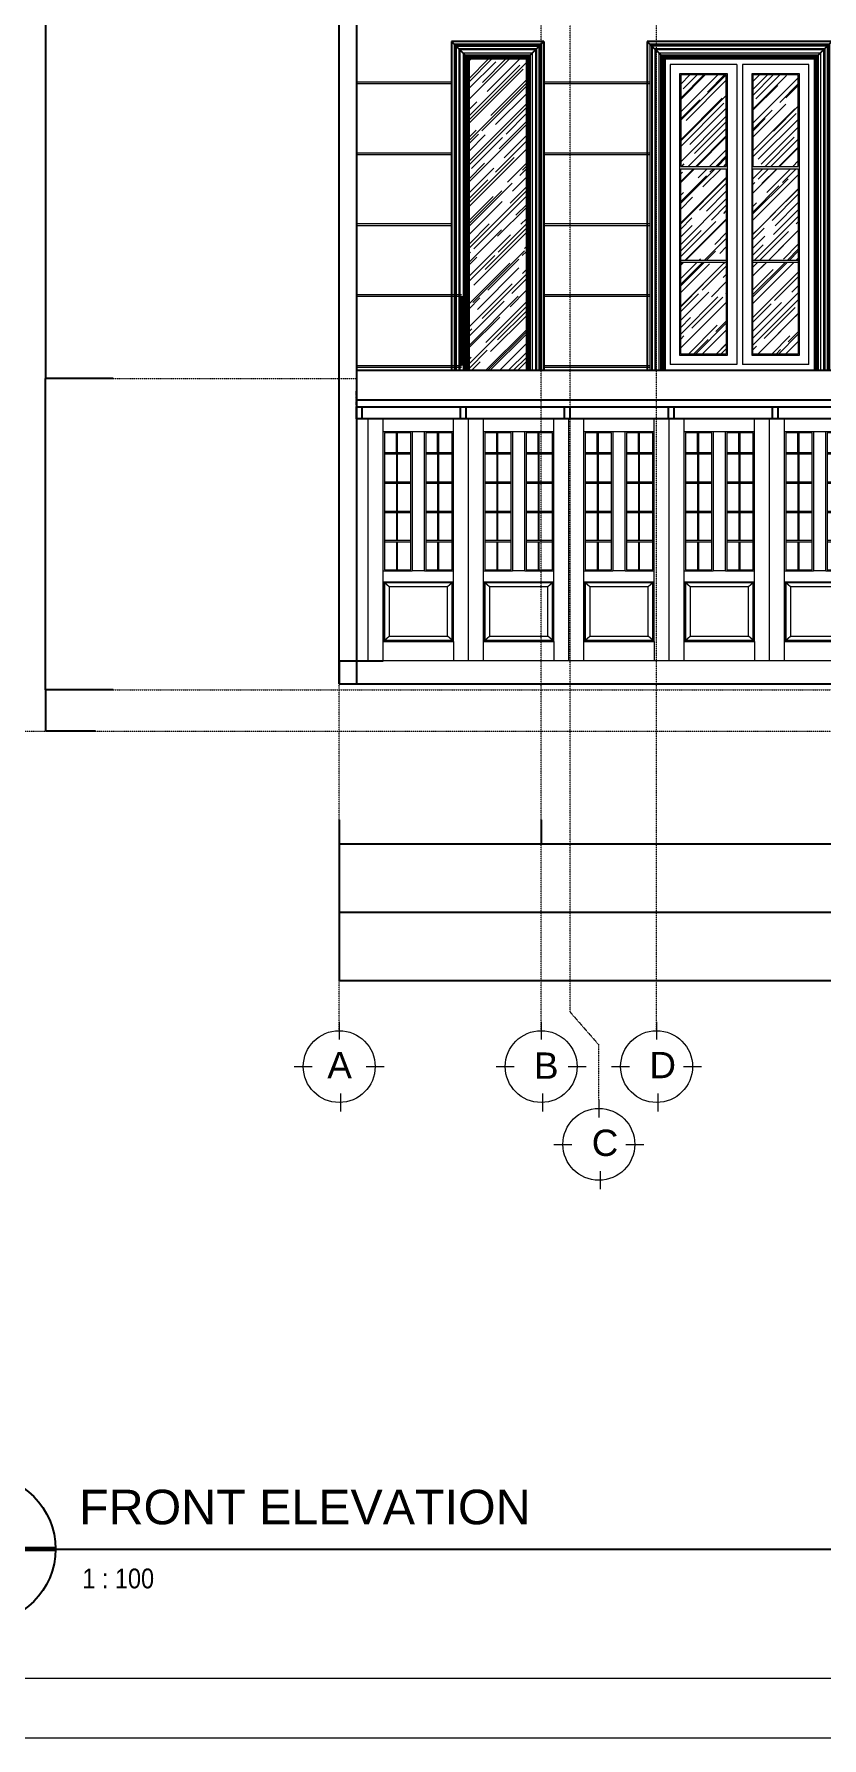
# Model space of a CAD drawing. Header units: millimetres. Extents: x -9564 to 494436, y -140371 to 4257.
# Drawn here: x 124122 to 130948, y -25289 to -10513 of the extents above; entities that cross this region are included whole.
import ezdxf
from ezdxf.enums import TextEntityAlignment as Align

# ---------------------------------------------------------------- set-up
doc = ezdxf.new("R2010")
doc.units = ezdxf.units.MM
doc.header["$MEASUREMENT"] = 0
for name, pattern in [('DASHED2', [0.375, 0.25, -0.125]), ('HIDDEN2', [0.1875, 0.125, -0.0625]), ('SLD-Solid', [0])]:
    doc.linetypes.add(name, pattern=pattern)
doc.layers.get('DEFPOINTS').update_dxf_attribs({"lineweight": 18})
for name, color, linetype, lineweight in [('09-Arsiran', 8, 'Continuous', 5), ('AS', 8, 'HIDDEN2', 5), ('DOOR OPENING', 4, 'SLD-Solid', 5), ('LEGEND', 1, 'DASHED2', 50), ('XR-KOP A3_MOZART$0$KOP-A1$0$A-GRSKOP', 1, 'Continuous', 5)]:
    doc.layers.add(name, color=color, linetype=linetype, lineweight=lineweight)
doc.layers.add('NOT', color=1, linetype='Continuous')
doc.styles.add('NOTEXT1', font='arial.ttf')
doc.styles.add('NOTEXT2', font='arial.ttf')
doc.styles.add('NOTEXT4', font='arial.ttf')
doc.styles.get("Standard").update_dxf_attribs({"font": 'arial.ttf'})
doc.styles.add('style2', font='times.ttf', dxfattribs={"height": 0.18})
doc.dimstyles.new('ISO-25', dxfattribs={"dimtxt": 0.18, "dimasz": 0.12, "dimexe": 0.1, "dimexo": 0.1, "dimgap": 0.0625, "dimtad": 1, "dimtoh": 1, "dimdec": 0, "dimlfac": 1000, "dimtxsty": 'style2', "dimblk": 'ARCHTICK', "dimcen": 0.15, "dimclrd": 1, "dimclre": 1, "dimclrt": 4, "dimadec": 0, "dimazin": 0, "dimtfac": 1, "dimtdec": 0, "dimtmove": 0, "dimatfit": 3, "dimldrblk": 'OBLIQUE', "dimfxl": 1, "dimarcsym": 0})

# ---------------------------------------------------------------- blocks, each defined once
blk = doc.blocks.new('hsdh')
at = {"layer": 'XR-KOP A3_MOZART$0$KOP-A1$0$A-GRSKOP', "color": 0, "linetype": 'Continuous', "lineweight": 5}
blk.add_lwpolyline([(145480, 82601), (107945, 82601), (107945, 56197), (145480, 56197)], close=True, dxfattribs=at)
at = {"layer": 'XR-KOP A3_MOZART$0$KOP-A1$0$A-GRSKOP', "color": 5, "linetype": 'Continuous', "lineweight": 5}
blk.add_lwpolyline([(145017, 82138), (108409, 82138), (108409, 56660), (145017, 56660)], close=True, dxfattribs=at)
blk = doc.blocks.new('NOT-28-ADI')
at = {"const_width": 50}
blk.add_lwpolyline([(-750, 0), (750, 0)], dxfattribs=at)
blk.add_circle((0, 0), 750)
at = {"layer": 'NOT'}
blk.add_line((750, 0), (12100, 0), dxfattribs=at)
at = {"color": 5, "style": 'NOTEXT4'}
for tag, p in [('JDL1', (988, 765)), ('JDL2', (988, 250))]:
    blk.add_attdef(tag, p, '', height=350, dxfattribs=at)
at = {"color": 5, "style": 'NOTEXT4', "width": 0.85}
blk.add_attdef('NO', text='', height=300, dxfattribs=at).set_placement((68, 360), align=Align.MIDDLE_CENTER)
at = {"style": 'NOTEXT1', "width": 0.85}
blk.add_attdef('REF.', text='', height=200, dxfattribs=at).set_placement((0, -190), align=Align.TOP_CENTER)
blk.add_attdef('SCALE', (1020, -398), '', height=200, dxfattribs=at)
blk.add_attdef('ROOM', text='', height=200, dxfattribs=at).set_placement((3715, -388), align=Align.RIGHT)
blk = doc.blocks.new('list')
for p, q in [((341.758, 201.809), (340.958, 201.809)), ((340.958, 201.809), (340.958, 201.461)), ((340.958, 201.809), (341.108, 201.659)), ((341.758, 201.809), (341.608, 201.659)), ((341.736, 201.787), (341.736, 198.959)), ((341.758, 201.809), (341.758, 201.461)), ((341.608, 201.659), (341.108, 201.659)), ((341.108, 201.659), (341.108, 198.959)), ((341.608, 201.659), (341.608, 198.959)), ((340.958, 201.461), (340.958, 201.446)), ((340.958, 201.446), (340.958, 200.846)), ((341.758, 201.461), (341.758, 201.446)), ((341.758, 201.446), (341.758, 200.846)), ((340.958, 200.846), (340.958, 200.831)), ((340.958, 200.831), (340.958, 200.231)), ((341.758, 200.846), (341.758, 200.831)), ((341.758, 200.831), (341.758, 200.231)), ((340.958, 200.231), (340.958, 200.216)), ((340.958, 200.216), (340.958, 199.616)), ((341.758, 200.231), (341.758, 200.216)), ((341.758, 200.216), (341.758, 199.616)), ((340.958, 199.616), (340.958, 199.601)), ((340.958, 199.601), (340.958, 198.959)), ((341.758, 199.616), (341.758, 199.601)), ((341.758, 199.601), (341.758, 198.959))]:
    blk.add_line(p, q)
at = {"layer": '09-Arsiran'}
for p, q in [((340.98, 201.787), (340.98, 198.959)), ((341.736, 201.787), (340.98, 201.787)), ((340.993, 201.775), (340.993, 198.959)), ((341.723, 201.775), (340.993, 201.775)), ((341, 201.767), (341, 198.959)), ((341.716, 201.767), (341, 201.767)), ((341.021, 201.746), (341.021, 198.959)), ((341.695, 201.746), (341.021, 201.746)), ((341.03, 201.737), (341.03, 198.959)), ((341.686, 201.737), (341.03, 201.737)), ((341.058, 201.709), (341.058, 198.959)), ((341.658, 201.709), (341.058, 201.709)), ((341.074, 201.693), (341.642, 201.693)), ((341.074, 198.959), (341.074, 201.693)), ((341.642, 198.959), (341.642, 201.693)), ((341.658, 201.709), (341.658, 198.959)), ((341.686, 201.737), (341.686, 198.959)), ((341.695, 201.746), (341.695, 198.959)), ((341.716, 201.767), (341.716, 198.959)), ((341.723, 201.775), (341.723, 198.959)), ((341.083, 201.685), (341.083, 198.959)), ((341.634, 201.685), (341.083, 201.685)), ((341.087, 201.68), (341.087, 198.959)), ((341.629, 201.68), (341.087, 201.68)), ((341.618, 201.67), (341.098, 201.67)), ((341.098, 201.67), (341.098, 198.959)), ((341.098, 201.67), (341.098, 198.959)), ((341.618, 201.67), (341.618, 198.959)), ((341.618, 201.67), (341.618, 198.959)), ((341.629, 201.68), (341.629, 198.959)), ((341.633, 201.685), (341.633, 198.959))]:
    blk.add_line(p, q, dxfattribs=at)
blk = doc.blocks.new('list1')
for p, q in [((333.255, 201.81), (331.655, 201.809)), ((331.655, 201.809), (331.655, 201.461)), ((331.655, 201.809), (331.806, 201.659)), ((333.255, 201.81), (333.105, 201.66)), ((333.255, 201.81), (333.255, 201.461)), ((333.106, 201.66), (331.806, 201.659)), ((331.806, 201.659), (331.806, 198.959)), ((333.105, 201.66), (333.105, 198.959)), ((331.655, 201.461), (331.655, 201.446)), ((331.655, 201.446), (331.655, 200.846)), ((333.255, 201.461), (333.255, 201.446)), ((333.255, 201.446), (333.255, 200.846)), ((331.655, 200.846), (331.655, 200.831)), ((331.655, 200.831), (331.655, 200.231)), ((333.255, 200.846), (333.255, 200.831)), ((333.255, 200.831), (333.255, 200.231)), ((331.655, 200.231), (331.655, 200.216)), ((331.655, 200.216), (331.655, 199.616)), ((333.255, 200.231), (333.255, 200.216)), ((333.255, 200.216), (333.255, 199.616)), ((331.655, 199.616), (331.655, 199.601)), ((331.655, 199.601), (331.655, 198.959)), ((333.255, 199.616), (333.255, 199.601)), ((333.255, 199.601), (333.255, 198.959))]:
    blk.add_line(p, q)
at = {"layer": '09-Arsiran'}
for p, q in [((333.233, 201.788), (331.678, 201.787)), ((331.678, 201.787), (331.678, 198.959)), ((331.69, 201.775), (331.69, 198.959)), ((333.221, 201.775), (331.69, 201.775)), ((333.214, 201.768), (331.697, 201.767)), ((331.697, 201.767), (331.697, 198.959)), ((333.192, 201.747), (331.719, 201.746)), ((331.719, 201.746), (331.719, 198.959)), ((333.183, 201.738), (331.727, 201.737)), ((331.727, 201.737), (331.727, 198.959)), ((333.155, 201.71), (331.756, 201.709)), ((331.756, 201.709), (331.756, 198.959)), ((331.772, 201.693), (333.139, 201.694)), ((331.772, 198.959), (331.772, 201.693)), ((333.139, 198.959), (333.139, 201.694)), ((333.155, 201.71), (333.155, 198.959)), ((333.183, 201.738), (333.183, 198.959)), ((333.192, 201.747), (333.192, 198.959)), ((333.214, 201.768), (333.214, 198.959)), ((333.221, 201.775), (333.221, 198.959)), ((333.233, 201.788), (333.233, 198.959)), ((331.78, 201.685), (331.78, 198.959)), ((333.131, 201.685), (331.78, 201.685)), ((333.126, 201.681), (331.785, 201.68)), ((331.785, 201.68), (331.785, 198.959)), ((333.116, 201.67), (331.795, 201.67)), ((331.795, 201.67), (331.795, 198.959)), ((331.795, 201.67), (331.795, 198.959)), ((333.116, 201.67), (333.116, 198.959)), ((333.116, 201.67), (333.116, 198.959)), ((333.126, 201.681), (333.126, 198.959)), ((333.131, 201.685), (333.131, 198.959))]:
    blk.add_line(p, q, dxfattribs=at)
blk = doc.blocks.new('henderson')
at = {"layer": 'DOOR OPENING'}
for p, q in [((341.086, 194.759), (341.105, 194.759)), ((341.105, 192.659), (341.105, 194.759)), ((341.105, 194.759), (341.235, 194.759)), ((341.235, 194.759), (341.844, 194.759)), ((341.235, 194.646), (341.235, 194.759)), ((341.844, 194.646), (341.844, 194.759)), ((341.844, 194.759), (341.937, 194.759)), ((341.937, 194.759), (341.975, 194.759)), ((341.975, 192.659), (341.975, 194.759)), ((341.975, 194.759), (341.987, 194.759)), ((341.486, 194.646), (341.235, 194.646)), ((341.235, 193.439), (341.235, 194.646)), ((341.246, 194.636), (341.246, 194.463)), ((341.35, 194.636), (341.246, 194.636)), ((341.361, 194.636), (341.35, 194.636)), ((341.35, 194.463), (341.35, 194.636)), ((341.475, 194.636), (341.361, 194.636)), ((341.361, 194.463), (341.361, 194.636)), ((341.475, 194.463), (341.475, 194.636)), ((341.594, 194.646), (341.486, 194.646)), ((341.486, 194.646), (341.486, 193.439)), ((341.844, 194.646), (341.594, 194.646)), ((341.594, 193.439), (341.594, 194.646)), ((341.605, 194.636), (341.605, 194.463)), ((341.708, 194.636), (341.605, 194.636)), ((341.719, 194.636), (341.708, 194.636)), ((341.708, 194.463), (341.708, 194.636)), ((341.833, 194.636), (341.719, 194.636)), ((341.719, 194.463), (341.719, 194.636)), ((341.833, 194.463), (341.833, 194.636)), ((341.844, 193.439), (341.844, 194.646)), ((341.246, 194.463), (341.246, 194.454)), ((341.35, 194.463), (341.246, 194.463)), ((341.246, 194.454), (341.246, 194.209)), ((341.246, 194.454), (341.35, 194.454)), ((341.361, 194.463), (341.35, 194.463)), ((341.35, 194.454), (341.35, 194.463)), ((341.35, 194.454), (341.35, 194.209)), ((341.35, 194.454), (341.361, 194.454)), ((341.361, 194.454), (341.361, 194.463)), ((341.475, 194.463), (341.361, 194.463)), ((341.361, 194.454), (341.475, 194.454)), ((341.361, 194.209), (341.361, 194.454)), ((341.475, 194.454), (341.475, 194.463)), ((341.475, 194.209), (341.475, 194.454)), ((341.605, 194.463), (341.605, 194.454)), ((341.708, 194.463), (341.605, 194.463)), ((341.605, 194.454), (341.605, 194.209)), ((341.605, 194.454), (341.708, 194.454)), ((341.719, 194.463), (341.708, 194.463)), ((341.708, 194.454), (341.708, 194.463)), ((341.708, 194.454), (341.708, 194.209)), ((341.708, 194.454), (341.719, 194.454)), ((341.719, 194.454), (341.719, 194.463)), ((341.833, 194.463), (341.719, 194.463)), ((341.719, 194.454), (341.833, 194.454)), ((341.719, 194.209), (341.719, 194.454)), ((341.833, 194.454), (341.833, 194.463)), ((341.833, 194.209), (341.833, 194.454)), ((341.246, 194.209), (341.246, 194.2)), ((341.35, 194.209), (341.246, 194.209)), ((341.246, 194.2), (341.246, 193.955)), ((341.246, 194.2), (341.35, 194.2)), ((341.361, 194.209), (341.35, 194.209)), ((341.35, 194.2), (341.35, 193.955)), ((341.35, 194.2), (341.361, 194.2)), ((341.475, 194.209), (341.361, 194.209)), ((341.361, 194.2), (341.475, 194.2)), ((341.361, 193.955), (341.361, 194.2)), ((341.475, 194.2), (341.475, 194.209)), ((341.475, 193.955), (341.475, 194.2)), ((341.605, 194.209), (341.605, 194.2)), ((341.708, 194.209), (341.605, 194.209)), ((341.605, 194.2), (341.605, 193.955)), ((341.605, 194.2), (341.708, 194.2)), ((341.719, 194.209), (341.708, 194.209)), ((341.708, 194.2), (341.708, 193.955)), ((341.708, 194.2), (341.719, 194.2)), ((341.833, 194.209), (341.719, 194.209)), ((341.719, 194.2), (341.833, 194.2)), ((341.719, 193.955), (341.719, 194.2)), ((341.833, 194.2), (341.833, 194.209)), ((341.833, 193.955), (341.833, 194.2)), ((341.246, 193.955), (341.246, 193.946)), ((341.35, 193.955), (341.246, 193.955)), ((341.246, 193.946), (341.246, 193.702)), ((341.246, 193.946), (341.35, 193.946)), ((341.361, 193.955), (341.35, 193.955)), ((341.35, 193.946), (341.35, 193.702)), ((341.35, 193.946), (341.361, 193.946)), ((341.475, 193.955), (341.361, 193.955)), ((341.361, 193.702), (341.361, 193.946)), ((341.361, 193.946), (341.475, 193.946)), ((341.475, 193.946), (341.475, 193.955)), ((341.475, 193.702), (341.475, 193.946)), ((341.605, 193.955), (341.605, 193.946)), ((341.708, 193.955), (341.605, 193.955)), ((341.605, 193.946), (341.605, 193.702)), ((341.605, 193.946), (341.708, 193.946)), ((341.719, 193.955), (341.708, 193.955)), ((341.708, 193.946), (341.708, 193.702)), ((341.708, 193.946), (341.719, 193.946)), ((341.833, 193.955), (341.719, 193.955)), ((341.719, 193.702), (341.719, 193.946)), ((341.719, 193.946), (341.833, 193.946)), ((341.833, 193.946), (341.833, 193.955)), ((341.833, 193.702), (341.833, 193.946)), ((341.246, 193.702), (341.246, 193.692)), ((341.35, 193.702), (341.246, 193.702)), ((341.246, 193.692), (341.246, 193.448)), ((341.246, 193.692), (341.35, 193.692)), ((341.361, 193.702), (341.35, 193.702)), ((341.35, 193.692), (341.361, 193.692)), ((341.35, 193.692), (341.35, 193.448)), ((341.475, 193.702), (341.361, 193.702)), ((341.361, 193.448), (341.361, 193.692)), ((341.361, 193.692), (341.475, 193.692)), ((341.475, 193.692), (341.475, 193.702)), ((341.475, 193.448), (341.475, 193.692)), ((341.605, 193.702), (341.605, 193.692)), ((341.708, 193.702), (341.605, 193.702)), ((341.605, 193.692), (341.605, 193.448)), ((341.605, 193.692), (341.708, 193.692)), ((341.719, 193.702), (341.708, 193.702)), ((341.708, 193.692), (341.719, 193.692)), ((341.708, 193.692), (341.708, 193.448)), ((341.833, 193.702), (341.719, 193.702)), ((341.719, 193.448), (341.719, 193.692)), ((341.719, 193.692), (341.833, 193.692)), ((341.833, 193.692), (341.833, 193.702)), ((341.833, 193.448), (341.833, 193.692)), ((341.235, 193.439), (341.486, 193.439)), ((341.235, 193.345), (341.235, 193.439)), ((341.246, 193.448), (341.35, 193.448)), ((341.35, 193.448), (341.361, 193.448)), ((341.361, 193.448), (341.475, 193.448)), ((341.594, 193.439), (341.486, 193.439)), ((341.594, 193.439), (341.844, 193.439)), ((341.605, 193.448), (341.708, 193.448)), ((341.708, 193.448), (341.719, 193.448)), ((341.719, 193.448), (341.833, 193.448)), ((341.844, 193.345), (341.844, 193.439)), ((341.235, 192.828), (341.235, 193.345)), ((341.235, 193.345), (341.844, 193.345)), ((341.235, 193.345), (341.241, 193.34)), ((341.241, 193.34), (341.241, 192.833)), ((341.241, 193.34), (341.247, 193.334)), ((341.839, 193.34), (341.241, 193.34)), ((341.833, 193.334), (341.247, 193.334)), ((341.287, 193.3), (341.247, 193.334)), ((341.247, 193.334), (341.247, 192.838)), ((341.793, 193.3), (341.287, 193.3)), ((341.287, 193.3), (341.287, 192.872)), ((341.833, 193.334), (341.793, 193.3)), ((341.793, 192.872), (341.793, 193.3)), ((341.833, 193.334), (341.839, 193.34)), ((341.833, 192.838), (341.833, 193.334)), ((341.844, 193.345), (341.839, 193.34)), ((341.839, 192.833), (341.839, 193.34)), ((341.844, 192.828), (341.844, 193.345)), ((341.235, 192.828), (341.241, 192.833)), ((341.235, 192.659), (341.235, 192.828)), ((341.235, 192.828), (341.844, 192.828)), ((341.241, 192.833), (341.247, 192.838)), ((341.241, 192.833), (341.839, 192.833)), ((341.247, 192.838), (341.287, 192.872)), ((341.247, 192.838), (341.833, 192.838)), ((341.287, 192.872), (341.793, 192.872)), ((341.833, 192.838), (341.793, 192.872)), ((341.839, 192.833), (341.833, 192.838)), ((341.839, 192.833), (341.844, 192.828)), ((341.844, 192.828), (341.844, 192.659)), ((341.235, 192.659), (341.105, 192.659)), ((341.844, 192.659), (341.235, 192.659)), ((341.975, 192.659), (341.844, 192.659))]:
    blk.add_line(p, q, dxfattribs=at)
blk = doc.blocks.new('_ArchTick')
at = {"color": 0, "linetype": 'ByBlock', "const_width": 0.15}
blk.add_lwpolyline([(-0.5, -0.5), (0.5, 0.5)], dxfattribs=at)
blk = doc.blocks.new('*D694')
at = {"color": 1, "lineweight": -2, "transparency": 16777216}
for p, q in [((126766, -17328), (126766, -17534)), ((128516, -17328), (128516, -17534)), ((126766, -17534), (128516, -17534))]:
    blk.add_line(p, q, dxfattribs=at)
at = {"layer": 'DEFPOINTS', "color": 0, "transparency": 16777216}
for p in [(126766, -17327), (128516, -17327), (128516, -17534)]:
    blk.add_point(p, dxfattribs=at)
at = {"color": 1, "lineweight": -2, "transparency": 16777216, "xscale": 0.12, "yscale": 0.12, "zscale": 0.12, "rotation": 180}
blk.add_blockref('_ArchTick', (126766, -17534), dxfattribs=at)
at = {"color": 1, "lineweight": -2, "transparency": 16777216, "xscale": 0.12, "yscale": 0.12, "zscale": 0.12}
blk.add_blockref('_ArchTick', (128516, -17534), dxfattribs=at)
at = {"color": 4, "transparency": 16777216, "insert": (127641, -17533), "char_height": 0.18, "attachment_point": 5, "style": 'style2'}
blk.add_mtext('1750000', dxfattribs=at)
blk = doc.blocks.new('_Oblique')
at = {"color": 0, "linetype": 'ByBlock', "lineweight": -2}
blk.add_line((-0.5, -0.5), (0.5, 0.5), dxfattribs=at)
blk = doc.blocks.new('*D695')
at = {"color": 1, "lineweight": -2, "transparency": 16777216}
for p, q in [((128516, -17328), (128516, -17534)), ((131763, -17328), (131763, -17534)), ((128516, -17534), (131763, -17534))]:
    blk.add_line(p, q, dxfattribs=at)
at = {"layer": 'DEFPOINTS', "color": 0, "transparency": 16777216}
for p in [(128516, -17327), (131763, -17327), (131763, -17534)]:
    blk.add_point(p, dxfattribs=at)
at = {"color": 1, "lineweight": -2, "transparency": 16777216, "xscale": 0.12, "yscale": 0.12, "zscale": 0.12, "rotation": 180}
blk.add_blockref('_ArchTick', (128516, -17534), dxfattribs=at)
at = {"color": 1, "lineweight": -2, "transparency": 16777216, "xscale": 0.12, "yscale": 0.12, "zscale": 0.12}
blk.add_blockref('_ArchTick', (131763, -17534), dxfattribs=at)
at = {"color": 4, "transparency": 16777216, "insert": (130139, -17533), "char_height": 0.18, "attachment_point": 5, "style": 'style2'}
blk.add_mtext('3247501', dxfattribs=at)
blk = doc.blocks.new('*D698')
at = {"color": 1, "lineweight": -2, "transparency": 16777216}
for p, q in [((126766, -17534), (126766, -18131)), ((134761, -17531), (134761, -18131)), ((134761, -18131), (126766, -18131))]:
    blk.add_line(p, q, dxfattribs=at)
at = {"layer": 'DEFPOINTS', "color": 0, "transparency": 16777216}
for p in [(126766, -17534), (134761, -17531), (126766, -18131)]:
    blk.add_point(p, dxfattribs=at)
at = {"color": 1, "lineweight": -2, "transparency": 16777216, "xscale": 0.12, "yscale": 0.12, "zscale": 0.12, "rotation": 180}
blk.add_blockref('_ArchTick', (126766, -18131), dxfattribs=at)
at = {"color": 1, "lineweight": -2, "transparency": 16777216, "xscale": 0.12, "yscale": 0.12, "zscale": 0.12}
blk.add_blockref('_ArchTick', (134761, -18131), dxfattribs=at)
at = {"color": 4, "transparency": 16777216, "insert": (130763, -18130), "char_height": 0.18, "attachment_point": 5, "style": 'style2'}
blk.add_mtext('7995000', dxfattribs=at)
blk = doc.blocks.new('*D701')
at = {"color": 1, "lineweight": -2, "transparency": 16777216}
for p, q in [((126766, -18131), (126766, -18722)), ((144411, -18131), (144411, -18722)), ((126766, -18722), (144411, -18722))]:
    blk.add_line(p, q, dxfattribs=at)
at = {"layer": 'DEFPOINTS', "color": 0, "transparency": 16777216}
for p in [(126766, -18131), (144411, -18131), (144411, -18722)]:
    blk.add_point(p, dxfattribs=at)
at = {"color": 1, "lineweight": -2, "transparency": 16777216, "xscale": 0.12, "yscale": 0.12, "zscale": 0.12, "rotation": 180}
blk.add_blockref('_ArchTick', (126766, -18722), dxfattribs=at)
at = {"color": 1, "lineweight": -2, "transparency": 16777216, "xscale": 0.12, "yscale": 0.12, "zscale": 0.12}
blk.add_blockref('_ArchTick', (144411, -18722), dxfattribs=at)
at = {"color": 4, "transparency": 16777216, "insert": (135588, -18722), "char_height": 0.18, "attachment_point": 5, "style": 'style2'}
blk.add_mtext('17644998', dxfattribs=at)
blk = doc.blocks.new('GS')
at = {"layer": '09-Arsiran'}
h = blk.add_hatch(dxfattribs=at)
h.set_pattern_fill('AR-RROOF', color=256, scale=0.005, angle=45)
h.set_pattern_definition([(45, (-15.7414, -44.29391), (0.107763073, 0.287368196), [1.905, -0.254, 0.635, -0.127]), (45, (-15.66686, -44.12957), (-0.20923997, 0.029634845), [0.381, -0.04191, 0.762, -0.09525]), (45, (-15.77283, -44.17268), (0.406805602, 0.527141034), [1.016, -0.1778, 0.508, -0.127])])
h.paths.add_polyline_path([(328.222, 157.225), (328.164, 157.225), (327.828, 157.225), (327.828, 156.432), (328.222, 156.432)])
h.paths.add_polyline_path([(327.828, 155.619), (328.222, 155.619), (328.222, 156.412), (327.828, 156.412)])
h.paths.add_polyline_path([(327.828, 155.599), (327.828, 154.805), (328.164, 154.805), (328.222, 154.805), (328.222, 155.599)])
h.paths.add_polyline_path([(327.203, 154.805), (327.454, 154.805), (327.598, 154.805), (327.598, 155.599), (327.454, 155.599), (327.203, 155.599)])
h.paths.add_polyline_path([(327.598, 156.412), (327.454, 156.412), (327.203, 156.412), (327.203, 155.619), (327.454, 155.619), (327.598, 155.619)])
h.paths.add_polyline_path([(327.203, 156.432), (327.454, 156.432), (327.598, 156.432), (327.598, 157.225), (327.454, 157.225), (327.203, 157.225)])
at = {"layer": 'DOOR OPENING'}
for p, q in [((327.063, 157.365), (327.063, 154.665)), ((328.364, 157.365), (327.063, 157.365)), ((328.364, 154.665), (328.364, 157.365)), ((327.113, 157.315), (327.113, 154.715)), ((327.688, 157.315), (327.113, 157.315)), ((327.688, 157.315), (327.688, 154.715)), ((327.738, 157.315), (327.738, 154.715)), ((328.312, 157.315), (327.738, 157.315)), ((328.312, 154.715), (328.312, 157.315)), ((327.828, 155.619), (328.222, 155.619)), ((328.222, 155.599), (327.828, 155.599)), ((327.688, 154.715), (327.113, 154.715)), ((328.312, 154.715), (327.738, 154.715)), ((328.364, 154.665), (327.063, 154.665))]:
    blk.add_line(p, q, dxfattribs=at)
for points in [[(327.193, 157.235), (327.193, 154.795), (327.608, 154.795), (327.608, 157.235)], [(327.454, 156.432), (327.598, 156.432), (327.598, 157.225), (327.454, 157.225), (327.203, 157.225), (327.203, 156.432)], [(327.818, 157.235), (327.818, 154.795), (328.232, 154.795), (328.232, 157.235)], [(328.222, 157.225), (328.164, 157.225), (327.828, 157.225), (327.828, 156.432), (328.222, 156.432)], [(327.598, 156.412), (327.598, 154.805), (327.454, 154.805), (327.203, 154.805), (327.203, 156.412), (327.454, 156.412)], [(328.222, 154.805), (328.164, 154.805), (327.828, 154.805), (327.828, 156.412), (328.222, 156.412)]]:
    blk.add_lwpolyline(points, close=True, dxfattribs=at)
for points in [[(327.203, 155.619), (327.454, 155.619), (327.598, 155.619)], [(327.598, 155.599), (327.454, 155.599), (327.203, 155.599)]]:
    blk.add_lwpolyline(points, dxfattribs=at)
blk = doc.blocks.new('*D703')
at = {"color": 1, "lineweight": -2, "transparency": 16777216}
for p, q in [((124807, -13499), (124220, -13499)), ((124220, -16199), (124220, -13499)), ((124807, -16199), (124220, -16199))]:
    blk.add_line(p, q, dxfattribs=at)
at = {"layer": 'DEFPOINTS', "color": 0, "transparency": 16777216}
for p in [(124220, -13499), (124807, -13499), (124807, -16199)]:
    blk.add_point(p, dxfattribs=at)
at = {"color": 1, "lineweight": -2, "transparency": 16777216, "xscale": 0.12, "yscale": 0.12, "zscale": 0.12}
for p, rotation in [((124220, -13499), 90), ((124220, -16199), 270)]:
    blk.add_blockref('_ArchTick', p, dxfattribs=dict(at, rotation=rotation))
at = {"color": 4, "transparency": 16777216, "insert": (124220, -14849), "char_height": 0.18, "attachment_point": 5, "rotation": 90, "style": 'style2'}
blk.add_mtext('2699999', dxfattribs=at)
blk = doc.blocks.new('*D704')
at = {"color": 1, "lineweight": -2, "transparency": 16777216}
for p, q in [((124807, -9649), (124220, -9649)), ((124220, -9649), (124220, -13499)), ((124807, -13499), (124220, -13499))]:
    blk.add_line(p, q, dxfattribs=at)
at = {"layer": 'DEFPOINTS', "color": 0, "transparency": 16777216}
for p in [(124807, -9649), (124220, -13499), (124807, -13499)]:
    blk.add_point(p, dxfattribs=at)
at = {"color": 1, "lineweight": -2, "transparency": 16777216, "xscale": 0.12, "yscale": 0.12, "zscale": 0.12}
for p, rotation in [((124220, -9649), 90), ((124220, -13499), 270)]:
    blk.add_blockref('_ArchTick', p, dxfattribs=dict(at, rotation=rotation))
at = {"color": 4, "transparency": 16777216, "insert": (124220, -11574), "char_height": 0.18, "attachment_point": 5, "rotation": 90, "style": 'style2'}
blk.add_mtext('3849999', dxfattribs=at)
blk = doc.blocks.new('*D875')
at = {"color": 1, "lineweight": -2, "transparency": 16777216}
for p, q in [((124647, -16199), (124220, -16199)), ((124220, -16199), (124220, -16559)), ((124654, -16559), (124220, -16559))]:
    blk.add_line(p, q, dxfattribs=at)
at = {"layer": 'DEFPOINTS', "color": 0, "transparency": 16777216}
for p in [(124647, -16199), (124220, -16559), (124654, -16559, 0)]:
    blk.add_point(p, dxfattribs=at)
at = {"color": 1, "lineweight": -2, "transparency": 16777216, "xscale": 0.12, "yscale": 0.12, "zscale": 0.12}
for p, rotation in [((124220, -16199), 90), ((124220, -16559), 270)]:
    blk.add_blockref('_ArchTick', p, dxfattribs=dict(at, rotation=rotation))
at = {"color": 4, "transparency": 16777216, "insert": (124220, -16379), "char_height": 0.18, "attachment_point": 5, "rotation": 90, "style": 'style2'}
blk.add_mtext('360000', dxfattribs=at)

msp = doc.modelspace()

# ---------------------------------------------------------------- hatches: boundary and pattern name
at = {"layer": '09-Arsiran'}
h = msp.add_hatch(dxfattribs=at)
h.set_pattern_fill('AR-RROOF', color=256, scale=4.999999, angle=45)
h.set_pattern_definition([(45, (-213219.67, -207426.26), (107.763053, 287.36814), [1904.99964, -253.99995, 634.9999, -126.99998]), (45, (-213145.14, -207261.92), (-209.23993, 29.63484), [380.99993, -41.91, 761.99986, -95.24998]), (45, (-213251.105, -207305.03), (406.805526, 527.140935), [1015.9998, -177.79997, 507.9999, -126.99998])])
h.paths.add_polyline_path([(128388.1737, -10728.1956), (127888.41, -10728.1956), (127888.41, -13428.8922), (128388.1737, -13428.8922)])

# ---------------------------------------------------------------- linework, layer by layer
for p, q in [((126765.5384, -16148.8917, 0), (126765.5384, -2146.3465, 0)), ((126915.5987, -2146.3465, 0), (126915.5987, -12628.8924, 0)), ((126915.5987, -12628.8924, 0), (126915.5987, -16148.8917, 0)), ((127825.42, -12786.8922, 0), (127825.42, -13386.8921, 0)), ((126765.5384, -15948.8918, 0), (126765.5384, -13401.8921, 0)), ((126915.5987, -13428.8922, 0), (131655.5393, -13428.8922, 0)), ((126915.5384, -13493.8922, 0), (126915.5384, -13683.8922, 0)), ((126915.5384, -13613.2999, 0), (126915.5384, -13610.6896, 0)), ((126915.5384, -13617.8677, 0), (126915.5384, -13614.1328, 0)), ((126915.5384, -13620.073, 0), (126915.5384, -13618.5074, 0)), ((126915.5384, -13624.0548, 0), (126915.5384, -13621.9387, 0)), ((126915.5384, -13628.807, 0), (126915.5384, -13626.3648, 0)), ((126915.5384, -13636.2677, 0), (126915.5384, -13633.8255, 0)), ((126915.5384, -13640.6938, 0), (126915.5384, -13638.5777, 0)), ((126915.5384, -13645.441, 0), (126915.5384, -13642.5595, 0)), ((126915.5384, -13648.8559, 0), (126915.5384, -13647.0369, 0)), ((126915.5384, -13652.8983, 0), (126915.5384, -13650.8332, 0)), ((126915.5384, -13656.9973, 0), (126915.5384, -13654.9777, 0)), ((126915.5384, -13660.5739, 0), (126915.5384, -13658.8851, 0)), ((126915.5384, -13664.7422, 0), (126915.5384, -13662.0035, 0)), ((126915.5384, -13667.6422, 0), (126915.5384, -13666.0116, 0)), ((126915.5384, -13671.6749, 0), (126915.5384, -13669.5593, 0)), ((126915.5384, -13676.1095, 0), (126915.5384, -13673.8922, 0)), ((126915.5384, -13680.1422, 0), (126915.5384, -13678.2251, 0)), ((126915.5384, -13684.7422, 0), (126915.5384, -13681.7728, 0)), ((126915.5384, -13683.8922, 0), (131655.5393, -13683.8922, 0)), ((126915.5384, -13683.8922, 0), (126915.5384, -13748.8922, 0)), ((126915.5384, -13687.6422, 0), (126915.5384, -13686.0116, 0)), ((126915.5384, -13691.6749, 0), (126915.5384, -13689.5593, 0)), ((126915.5384, -13696.1095, 0), (126915.5384, -13693.8922, 0)), ((126915.5384, -13700.1422, 0), (126915.5384, -13698.2251, 0)), ((126915.5384, -13704.3556, 0), (126915.5384, -13701.7728, 0)), ((126915.5384, -13708.1683, 0), (126915.5384, -13704.9237, 0)), ((126915.5384, -13711.4826, 0), (126915.5384, -13709.1988, 0)), ((126915.5384, -13715.3625, 0), (126915.5384, -13712.7226, 0)), ((126915.5384, -13719.2324, 0), (126915.5384, -13716.6751, 0)), ((126915.5384, -13723.8124, 0), (126915.5384, -13720.4579, 0)), ((126915.5384, -13727.857, 0), (126915.5384, -13724.7952, 0)), ((126915.5384, -13731.7095, 0), (126915.5384, -13729.0196, 0)), ((126915.5384, -13734.8578, 0), (126915.5384, -13733.2286, 0)), ((126915.5384, -13738.4264, 0), (126915.5384, -13736.5921, 0)), ((126915.5384, -13742.3721, 0), (126915.5384, -13740.355, 0)), ((126915.5384, -13746.6472, 0), (126915.5384, -13744.4716, 0)), ((126965.5384, -13748.8922, 0), (126915.5384, -13748.8922, 0)), ((126915.5384, -13848.8922, 0), (126915.5384, -13748.8922, 0)), ((131655.5393, -13848.8922, 0), (126915.5987, -13848.8922, 0)), ((126965.5384, -13848.8922, 0), (126965.5384, -13748.8922, 0)), ((127816.5382, -13748.8922, 0), (126965.5384, -13748.8922, 0)), ((127866.5382, -13748.8922, 0), (127816.5382, -13748.8922, 0)), ((127816.5382, -13848.8922, 0), (127816.5382, -13748.8922, 0)), ((127866.5382, -13848.8922, 0), (127866.5382, -13748.8922, 0)), ((128717.5381, -13748.8922, 0), (127866.5382, -13748.8922, 0)), ((128767.5381, -13748.8922, 0), (128717.5381, -13748.8922, 0)), ((128717.5381, -13848.8922, 0), (128717.5381, -13748.8922, 0)), ((128767.5381, -13848.8922, 0), (128767.5381, -13748.8922, 0)), ((129618.5379, -13748.8922, 0), (128767.5381, -13748.8922, 0)), ((129668.5379, -13748.8922, 0), (129618.5379, -13748.8922, 0)), ((129618.5379, -13848.8922, 0), (129618.5379, -13748.8922, 0)), ((129668.5379, -13848.8922, 0), (129668.5379, -13748.8922, 0)), ((130519.5377, -13748.8922, 0), (129668.5379, -13748.8922, 0)), ((130569.5377, -13748.8922, 0), (130519.5377, -13748.8922, 0)), ((130519.5377, -13848.8922, 0), (130519.5377, -13748.8922, 0)), ((130569.5377, -13848.8922, 0), (130569.5377, -13748.8922, 0)), ((131605.5393, -13748.8922, 0), (130569.5377, -13748.8922, 0)), ((126765.5384, -15948.8918, 0), (126765.5383, -16148.8917, 0)), ((126765.5384, -15948.8918, 0), (127145.9987, -15948.8918, 0)), ((126765.5383, -16148.8917, 0), (131670.5375, -16148.8917, 0))]:
    msp.add_line(p, q)
for p, q in [((126915.5384, -10926.8925, 0), (127738.2919, -10926.8925, 0)), ((128538.2918, -10926.8925, 0), (129460.5381, -10926.8925, 0)), ((126915.5384, -10941.8925, 0), (127738.2919, -10941.8925, 0)), ((128538.2918, -10941.8925, 0), (129460.5381, -10941.8925, 0)), ((126915.5384, -11541.8924, 0), (127738.2919, -11541.8924, 0)), ((126915.5384, -11556.8924, 0), (127738.2919, -11556.8924, 0)), ((128538.2918, -11541.8924, 0), (129460.5381, -11541.8924, 0)), ((128538.2918, -11556.8924, 0), (129460.5381, -11556.8924, 0)), ((126915.5384, -12156.8923, 0), (127738.2919, -12156.8923, 0)), ((126915.5384, -12171.8923, 0), (127738.2919, -12171.8923, 0)), ((128538.2918, -12156.8923, 0), (129460.5381, -12156.8923, 0)), ((128538.2918, -12171.8923, 0), (129460.5381, -12171.8923, 0)), ((126915.5384, -12771.8922, 0), (127825.42, -12771.8922, 0)), ((126915.5384, -12786.8922, 0), (127825.42, -12786.8922, 0)), ((128538.2918, -12771.8922, 0), (129460.5381, -12771.8922, 0)), ((128538.2918, -12786.8922, 0), (129460.5381, -12786.8922, 0)), ((126915.5384, -13386.8921, 0), (127825.42, -13386.8921, 0)), ((126915.5384, -13401.8921, 0), (127825.42, -13401.8921, 0)), ((128538.2918, -13401.8921, 0), (129460.5381, -13401.8921, 0)), ((128540.5053, -13386.8921, 0), (129460.5381, -13386.8921, 0)), ((126765.5384, -19077.763, 0), (126765.5384, -19233.4914, 0)), ((128515.5381, -19077.763, 0), (128515.5381, -19233.4914, 0)), ((129515.5379, -19077.763, 0), (129515.5379, -19233.4914, 0)), ((126376.2175, -19467.0839, 0), (126531.9459, -19467.0839, 0)), ((126999.131, -19467.0839, 0), (127154.8593, -19467.0839, 0)), ((128126.2172, -19467.0839, 0), (128281.9455, -19467.0839, 0)), ((128749.1306, -19467.0839, 0), (128904.859, -19467.0839, 0)), ((129126.217, -19467.0839, 0), (129281.9454, -19467.0839, 0)), ((129749.1305, -19467.0839, 0), (129904.8588, -19467.0839, 0)), ((126776.6559, -19700.478, 0), (126776.6559, -19856.2064, 0)), ((128526.6556, -19700.478, 0), (128526.6556, -19856.2064, 0)), ((129015.538, -19752.0334, 0), (129015.538, -19907.7617, 0)), ((129526.6554, -19700.478, 0), (129526.6554, -19856.2064, 0)), ((128626.2171, -20141.3543, 0), (128781.9454, -20141.3543, 0)), ((129249.1305, -20141.3543, 0), (129404.8589, -20141.3543, 0)), ((129026.6555, -20374.7484, 0), (129026.6555, -20530.4767, 0))]:
    msp.add_line(p, q, dxfattribs=at)
for centre in [(126765.5384, -19467.0839, 0), (128515.5381, -19467.0839, 0), (129515.5379, -19467.0839, 0), (129015.538, -20141.3543, 0)]:
    msp.add_circle(centre, 311.4567, dxfattribs=at)
at = {"layer": 'AS'}
for p, q in [((126765.5384, -19155.6272, 0), (126765.5384, -1674.9209, 0)), ((128515.5381, -19155.6272, 0), (128515.5381, -1674.9209, 0)), ((128765.538, -18993.3657, 0), (128765.538, -1674.9209, 0)), ((129515.5379, -19155.6272, 0), (129515.5379, -1674.9209, 0)), ((124807.3945, -13498.8922, 0), (126915.5384, -13498.8922, 0)), ((124807.3945, -16198.8917, 0), (144621.1959, -16198.8917, 0)), ((124023.2534, -16558.8917), (146064.9357, -16558.8917, 0)), ((128765.538, -18993.3657, 0), (129015.538, -19279.4803, 0)), ((129015.538, -19752.0334, 0), (129015.538, -19279.4803, 0))]:
    msp.add_line(p, q, dxfattribs=at)

# ---------------------------------------------------------------- block references
at = {"xscale": 999.9998119083025, "yscale": 999.9998119083025, "zscale": 999.9998119083025}
for name, p in [('list', (-213219.6745, -212387.3813, 0)), ('list1', (-202219.6767, -212387.3813, 0)), ('GS', (-197478.2788, -168092.8202, 0)), ('henderson', (-214089.4145, -208607.382, 0)), ('henderson', (-213219.6747, -208607.382, 0)), ('henderson', (-212349.9348, -208607.382, 0)), ('henderson', (-211480.195, -208607.382, 0)), ('henderson', (-210610.4551, -208607.382, 0))]:
    msp.add_blockref(name, p, dxfattribs=at)
at = {"layer": 'LEGEND', "xscale": 1.118963964633539, "yscale": 1.118963964633539, "zscale": 1.118963964633539}
msp.add_blockref('hsdh', (-4350.9529, -88170.8627), dxfattribs=at)
at = {"layer": 'NOT'}
ref = msp.add_blockref('NOT-28-ADI', (123665.0834, -23650.8295), dxfattribs=dict(at, xscale=0.8571426960544481, yscale=0.8571426960544481, zscale=0.8571426960544481))
ref.add_attrib('NO', '01', dxfattribs={"layer": '0', "color": 5, "height": 257.14281, "style": 'NOTEXT2', "width": 0.85}).set_placement((123723.3957, -23342.5665), align=Align.MIDDLE_CENTER)
ref.add_attrib('JDL2', 'FRONT ELEVATION', (124511.6935, -23436.5073), dxfattribs={"layer": '0', "color": 5, "height": 299.999944, "style": 'NOTEXT2'})
ref.add_attrib('SCALE', '1 : 100', (124538.9739, -23991.9065), dxfattribs={"layer": '0', "height": 171.42854, "style": 'NOTEXT1', "width": 0.85})

# ---------------------------------------------------------------- texts
at = {"layer": '09-Arsiran', "color": 2, "char_height": 228.0761, "attachment_point": 1}
for s, insert in [('A', (126662.7194, -19339.8218, 0)), ('B', (128453.6426, -19344.9371, 0)), ('D', (129453.6424, -19339.8218, 0)), ('C', (128953.6425, -20014.0921, 0))]:
    msp.add_mtext_dynamic_manual_height_columns(s, width=54.257339, gutter_width=1140.3805, heights=[0], dxfattribs=dict(at, insert=insert))

# ---------------------------------------------------------------- dimensions: what is measured, and where the dimension line sits
for base, p1, p2, picture, middle in [((124220.2618, -13498.8922, 0), (124807.3945, -9648.893, 0), (124807.3945, -13498.8922, 0), '*D704', (124220.1075, -11573.8926, 0)), ((124220.26177, -13498.89223, 0), (124807.39452, -16198.89172, 0), (124807.39452, -13498.89223, 0), '*D703', (124220.10745, -14848.89197, 0))]:
    dim = msp.add_linear_dim(base=base, p1=p1, p2=p2, angle=90, dimstyle='ISO-25')
    dim.commit()
    dim.dimension.update_dxf_attribs({"geometry": picture, "text_midpoint": middle})
dim = msp.add_linear_dim(base=(124220.2618, -16558.8917, 0), p1=(124646.6513, -16198.8917, 0), p2=(124654.1793, -16558.8917), angle=90, dimstyle='ISO-25')
dim.commit()
dim.dimension.update_dxf_attribs({"geometry": '*D875', "text_midpoint": (124220.2618, -16378.8917, 0), "dimtype": 160})
for base, p1, p2, picture, middle in [((128515.5381, -17533.5558, 0), (126765.5384, -17327.4558, 0), (128515.5381, -17327.4558, 0), '*D694', (127640.5383, -17533.4014, 0)), ((131763.0391, -17533.5558, 0), (128515.5381, -17327.4558, 0), (131763.0391, -17327.4558, 0), '*D695', (130139.2886, -17533.4014, 0)), ((126765.5384, -18130.5057, 0), (134760.5386, -17530.5058, 0), (126765.5384, -17533.5558, 0), '*D698', (130763.0385, -18130.3513, 0)), ((144410.5369068208, -18721.8185925206, -0.0000000076), (126765.538420959, -18130.5056543115, -0.0000000076), (144410.5369068208, -18130.5056543115, -0.0000000076), '*D701', (135588.0376638899, -18721.6642756497, -0.0000000076))]:
    dim = msp.add_linear_dim(base=base, p1=p1, p2=p2, dimstyle='ISO-25')
    dim.commit()
    dim.dimension.update_dxf_attribs({"geometry": picture, "text_midpoint": middle})

doc.saveas('drawing.dxf')
